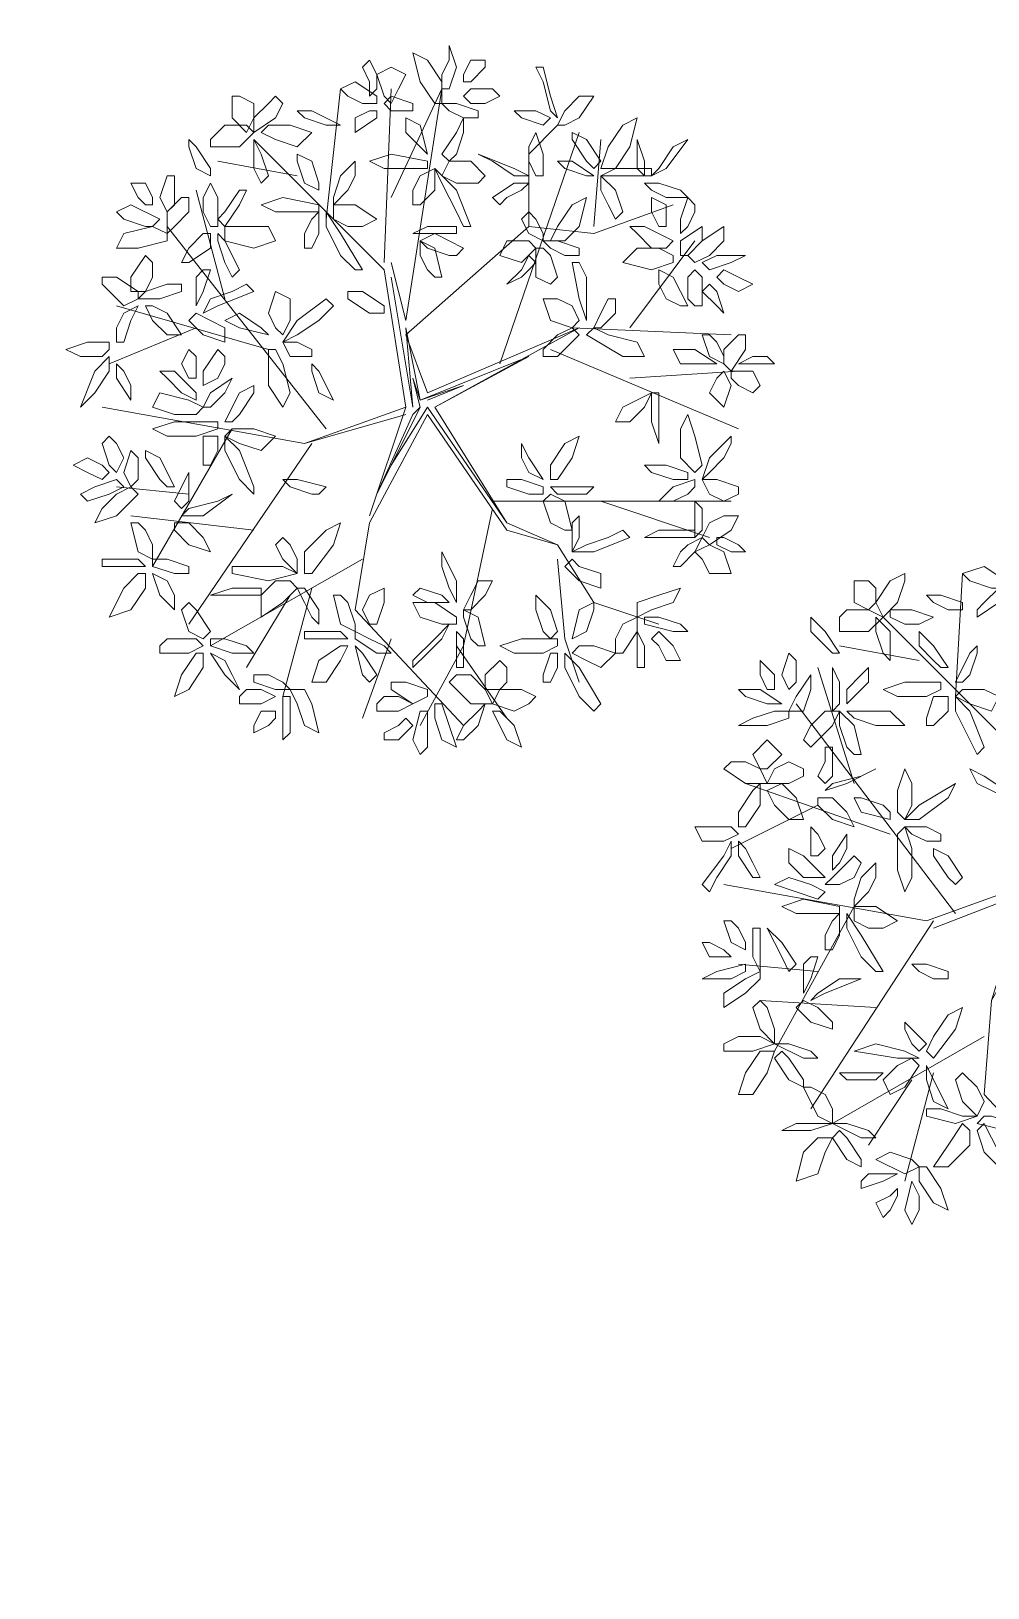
# Model space of a CAD drawing. Header units: millimetres. Extents: x 2364 to 2508, y 1551 to 1771.
# Drawn here: x 2451.59 to 2455.32, y 1629.25 to 1635.33 of the extents above; entities that cross this region are included whole.
import ezdxf

# ---------------------------------------------------------------- set-up
doc = ezdxf.new("R2010")
doc.units = ezdxf.units.MM
doc.layers.add('PDF_0', color=7, linetype='Continuous')

msp = doc.modelspace()

# ---------------------------------------------------------------- linework, layer by layer
at = {"layer": 'PDF_0', "lineweight": 9}
for points in [[(2452.91, 1635.0751), (2452.9383, 1635.1033), (2452.9383, 1635.1598), (2452.91, 1635.2163), (2452.8818, 1635.188), (2452.91, 1635.1315)], [(2453.1924, 1635.0468), (2453.1642, 1635.0468), (2453.1077, 1635.1315), (2453.0795, 1635.2445), (2453.136, 1635.2163), (2453.1924, 1635.1315)], [(2453.1924, 1635.1598), (2453.2207, 1635.2163), (2453.2207, 1635.2727), (2453.2489, 1635.188), (2453.2207, 1635.1033), (2453.1924, 1635.1033)], [(2453.2772, 1635.1315), (2453.2772, 1635.1598), (2453.3054, 1635.2163), (2453.3619, 1635.2163), (2453.3619, 1635.188), (2453.3054, 1635.1315)], [(2452.9948, 1635.0468), (2452.9665, 1635.0751), (2452.9383, 1635.1598), (2452.9948, 1635.188), (2453.0512, 1635.1598), (2453.023, 1635.1033)], [(2453.5878, 1635.1315), (2453.616, 1635.0186), (2453.6443, 1634.9903), (2453.616, 1635.0751), (2453.5878, 1635.188), (2453.5596, 1635.188)], [(2452.8818, 1635.0468), (2452.8253, 1635.0751), (2452.7971, 1635.1033), (2452.8536, 1635.1315), (2452.9383, 1635.0751), (2452.9383, 1635.0468)], [(2453.3619, 1635.0468), (2453.3054, 1635.0468), (2453.2772, 1635.0751), (2453.3054, 1635.1033), (2453.3901, 1635.1033), (2453.4184, 1635.0751)], [(2452.4582, 1635.0468), (2452.4582, 1634.9903), (2452.43, 1634.9339), (2452.3735, 1634.9903), (2452.3735, 1635.0751), (2452.4017, 1635.0751)], [(2452.5429, 1635.0751), (2452.5712, 1635.0468), (2452.5429, 1634.9903), (2452.4582, 1634.9339), (2452.4582, 1634.9903), (2452.5147, 1635.0468)], [(2453.0512, 1635.0186), (2452.9948, 1635.0186), (2452.9665, 1635.0468), (2452.9948, 1635.0751), (2453.0795, 1635.0468), (2453.0795, 1635.0186)], [(2453.2772, 1634.9903), (2453.2207, 1635.0186), (2453.1924, 1635.0468), (2453.2489, 1635.0468), (2453.3336, 1635.0186), (2453.3336, 1634.9903)], [(2453.6443, 1634.9621), (2453.6725, 1634.9621), (2453.729, 1634.9903), (2453.7855, 1635.0751), (2453.729, 1635.0751), (2453.6725, 1635.0186)], [(2452.7406, 1634.9621), (2452.7971, 1634.9621), (2452.6841, 1635.0186), (2452.6277, 1635.0186), (2452.6559, 1634.9903)], [(2452.8536, 1634.9903), (2452.91, 1635.0186), (2452.9383, 1635.0186), (2452.9383, 1634.9903), (2452.8536, 1634.9339), (2452.8536, 1634.9621)], [(2453.1077, 1634.8774), (2453.136, 1634.8491), (2453.1077, 1634.9621), (2453.0512, 1634.9903), (2453.0512, 1634.9339)], [(2453.2489, 1634.8491), (2453.2772, 1634.9339), (2453.2772, 1634.9903), (2453.2489, 1634.9339), (2453.1924, 1634.8491), (2453.2207, 1634.8209)], [(2453.5031, 1634.9903), (2453.4748, 1635.0186), (2453.5596, 1635.0186), (2453.616, 1634.9903), (2453.5878, 1634.9621)], [(2453.8137, 1634.7927), (2453.8702, 1634.7927), (2453.9267, 1634.8774), (2453.9549, 1634.9903), (2453.8984, 1634.9621), (2453.842, 1634.8774)], [(2452.3453, 1634.9621), (2452.43, 1634.9621), (2452.4582, 1634.9339), (2452.4017, 1634.8774), (2452.2888, 1634.8774), (2452.2888, 1634.9056)], [(2452.4865, 1634.9339), (2452.5147, 1634.9621), (2452.5994, 1634.9621), (2452.6841, 1634.9339), (2452.6277, 1634.8774), (2452.5429, 1634.9056)], [(2453.5596, 1634.7644), (2453.5878, 1634.7644), (2453.5878, 1634.8491), (2453.5596, 1634.9339), (2453.5313, 1634.8774), (2453.5313, 1634.8209)], [(2453.7572, 1634.8209), (2453.7008, 1634.9056), (2453.7008, 1634.9339), (2453.7572, 1634.9056), (2453.8137, 1634.8209), (2453.7855, 1634.7927)], [(2452.2323, 1634.7927), (2452.2041, 1634.8774), (2452.2041, 1634.9056), (2452.2323, 1634.8774), (2452.2888, 1634.7927), (2452.2888, 1634.7644)], [(2452.4582, 1634.7927), (2452.4582, 1634.8774), (2452.4582, 1634.9056), (2452.4865, 1634.8491), (2452.5147, 1634.7644), (2452.4865, 1634.7362)], [(2453.9549, 1634.8774), (2453.9549, 1634.9056), (2453.9832, 1634.8209), (2453.9832, 1634.7644), (2453.9549, 1634.7927)], [(2454.0961, 1634.8774), (2454.1526, 1634.9056), (2454.0679, 1634.7927), (2454.0114, 1634.7644), (2454.0396, 1634.7927)], [(2452.6559, 1634.7362), (2452.6277, 1634.8209), (2452.6277, 1634.8491), (2452.6841, 1634.8209), (2452.7124, 1634.7362), (2452.7124, 1634.7079)], [(2452.8253, 1634.7079), (2452.8536, 1634.7644), (2452.8536, 1634.8209), (2452.7971, 1634.7644), (2452.7688, 1634.6797), (2452.7688, 1634.6515)], [(2453.0795, 1634.7927), (2452.9665, 1634.7927), (2452.91, 1634.8209), (2452.9948, 1634.8491), (2453.136, 1634.8209), (2453.136, 1634.7927)], [(2453.0795, 1634.6515), (2453.1077, 1634.6515), (2453.1642, 1634.7079), (2453.1642, 1634.7927), (2453.1077, 1634.7644), (2453.0795, 1634.7079)], [(2453.2489, 1634.6232), (2453.1924, 1634.7362), (2453.1642, 1634.7927), (2453.2489, 1634.7079), (2453.3054, 1634.5667), (2453.2772, 1634.5667)], [(2453.1924, 1634.7644), (2453.2207, 1634.8209), (2453.3054, 1634.8209), (2453.3619, 1634.7644), (2453.3336, 1634.7362), (2453.2489, 1634.7362)], [(2453.3901, 1634.8209), (2453.3336, 1634.8491), (2453.4748, 1634.7927), (2453.5313, 1634.7644), (2453.4748, 1634.7644)], [(2453.7572, 1634.7644), (2453.7855, 1634.7644), (2453.7008, 1634.8209), (2453.6443, 1634.8209), (2453.6725, 1634.7927)], [(2453.9549, 1634.7644), (2453.8702, 1634.7644), (2453.8137, 1634.7644), (2453.8702, 1634.7927), (2454.0114, 1634.7927), (2454.0114, 1634.7644)], [(2452.0629, 1634.6515), (2452.0346, 1634.6515), (2452.0064, 1634.6797), (2451.9781, 1634.7362), (2452.0346, 1634.7362), (2452.0629, 1634.6797)], [(2452.1476, 1634.7362), (2452.1476, 1634.6515), (2452.1193, 1634.6232), (2452.0911, 1634.6797), (2452.1193, 1634.7644), (2452.1476, 1634.7644)], [(2452.2605, 1634.6232), (2452.2605, 1634.6797), (2452.2888, 1634.7362), (2452.317, 1634.6797), (2452.317, 1634.5667), (2452.2888, 1634.5667)], [(2453.4466, 1634.6797), (2453.5031, 1634.7079), (2453.5313, 1634.7362), (2453.4748, 1634.7362), (2453.3901, 1634.6797), (2453.4184, 1634.6515)], [(2453.842, 1634.6515), (2453.8137, 1634.7079), (2453.8137, 1634.7644), (2453.8702, 1634.7079), (2453.8984, 1634.6232), (2453.8702, 1634.595)], [(2453.9832, 1634.7362), (2454.0114, 1634.7079), (2454.0679, 1634.6797), (2454.1526, 1634.6797), (2454.1244, 1634.7079), (2454.0396, 1634.7362)], [(2452.2041, 1634.6232), (2452.1476, 1634.5667), (2452.1193, 1634.5385), (2452.1193, 1634.6232), (2452.1758, 1634.6797), (2452.2041, 1634.6797)], [(2452.3453, 1634.6232), (2452.4017, 1634.7079), (2452.43, 1634.7079), (2452.4017, 1634.6515), (2452.3453, 1634.5667), (2452.317, 1634.595)], [(2452.6559, 1634.6232), (2452.5429, 1634.6232), (2452.4865, 1634.6515), (2452.5712, 1634.6797), (2452.7124, 1634.6515), (2452.7124, 1634.6232)], [(2453.616, 1634.5103), (2453.6725, 1634.5103), (2453.729, 1634.5667), (2453.7572, 1634.6797), (2453.7008, 1634.6515), (2453.6443, 1634.5667)], [(2454.0679, 1634.5667), (2454.0396, 1634.5667), (2454.0114, 1634.6232), (2454.0114, 1634.6797), (2454.0679, 1634.6515), (2454.0679, 1634.595)], [(2454.1808, 1634.6232), (2454.1526, 1634.5667), (2454.1244, 1634.5385), (2454.1244, 1634.595), (2454.1526, 1634.6797), (2454.1808, 1634.6515)], [(2452.0346, 1634.5667), (2451.9499, 1634.595), (2451.9217, 1634.6232), (2451.9781, 1634.6515), (2452.0911, 1634.595), (2452.0629, 1634.5667)], [(2452.6559, 1634.482), (2452.6841, 1634.482), (2452.7124, 1634.5385), (2452.7124, 1634.6232), (2452.6841, 1634.595), (2452.6559, 1634.5385)], [(2452.7971, 1634.4538), (2452.7406, 1634.5667), (2452.7406, 1634.6232), (2452.7971, 1634.5385), (2452.8818, 1634.3973), (2452.8536, 1634.3973)], [(2452.7688, 1634.595), (2452.7688, 1634.6515), (2452.8536, 1634.6515), (2452.9383, 1634.595), (2452.8818, 1634.5667), (2452.8253, 1634.5667)], [(2453.5596, 1634.595), (2453.5878, 1634.5385), (2453.5878, 1634.5103), (2453.5313, 1634.5385), (2453.5031, 1634.595), (2453.5313, 1634.6232)], [(2452.1193, 1634.5385), (2452.1193, 1634.5103), (2452.0064, 1634.482), (2451.9217, 1634.482), (2451.9499, 1634.5385), (2452.0629, 1634.5667)], [(2452.3453, 1634.5667), (2452.3453, 1634.5103), (2452.4582, 1634.482), (2452.5429, 1634.5103), (2452.5147, 1634.5667), (2452.4017, 1634.5667)], [(2453.2207, 1634.5385), (2453.1077, 1634.5385), (2453.0795, 1634.5385), (2453.136, 1634.5667), (2453.2489, 1634.5667), (2453.2489, 1634.5385)], [(2454.0114, 1634.482), (2453.9549, 1634.5385), (2453.9267, 1634.5667), (2453.9832, 1634.5667), (2454.0961, 1634.5103), (2454.0679, 1634.482)], [(2454.2091, 1634.5103), (2454.2091, 1634.5667), (2454.1244, 1634.5103), (2454.1244, 1634.4538), (2454.1526, 1634.4538)], [(2454.1808, 1634.4255), (2454.1526, 1634.4538), (2454.2091, 1634.5103), (2454.2938, 1634.5667), (2454.2938, 1634.5103), (2454.2373, 1634.4538)], [(2452.2041, 1634.482), (2452.2605, 1634.5385), (2452.2888, 1634.5385), (2452.2888, 1634.482), (2452.2041, 1634.4255), (2452.1758, 1634.4255)], [(2452.3453, 1634.4255), (2452.317, 1634.5103), (2452.317, 1634.5385), (2452.3453, 1634.5103), (2452.4017, 1634.3973), (2452.3735, 1634.3691)], [(2453.2207, 1634.4538), (2453.136, 1634.482), (2453.1077, 1634.5103), (2453.1642, 1634.5385), (2453.2772, 1634.482), (2453.2489, 1634.4538)], [(2453.136, 1634.3973), (2453.1077, 1634.4538), (2453.1077, 1634.5103), (2453.1642, 1634.482), (2453.1924, 1634.3691), (2453.1642, 1634.3691)], [(2453.5313, 1634.5103), (2453.5596, 1634.482), (2453.5031, 1634.4255), (2453.4184, 1634.4538), (2453.4466, 1634.5103), (2453.5031, 1634.5103)], [(2453.6725, 1634.4538), (2453.616, 1634.482), (2453.5878, 1634.5103), (2453.6443, 1634.5103), (2453.729, 1634.482), (2453.729, 1634.4538)], [(2452.0629, 1634.3691), (2452.0346, 1634.3126), (2451.9781, 1634.3126), (2451.9781, 1634.3691), (2452.0346, 1634.4538), (2452.0629, 1634.4255)], [(2453.5596, 1634.4255), (2453.5313, 1634.4538), (2453.5031, 1634.3973), (2453.4466, 1634.3408), (2453.5031, 1634.3691), (2453.5313, 1634.3973)], [(2453.616, 1634.4538), (2453.6443, 1634.3691), (2453.616, 1634.3408), (2453.5596, 1634.3691), (2453.5596, 1634.482), (2453.5878, 1634.482)], [(2453.7572, 1634.3691), (2453.7572, 1634.2561), (2453.7572, 1634.1996), (2453.729, 1634.2843), (2453.7008, 1634.4255), (2453.729, 1634.4255)], [(2454.0961, 1634.4538), (2454.0961, 1634.4255), (2454.0114, 1634.3973), (2453.8984, 1634.4255), (2453.9549, 1634.482), (2454.0396, 1634.482)], [(2454.2656, 1634.4538), (2454.3503, 1634.4538), (2454.3785, 1634.4538), (2454.322, 1634.4255), (2454.2373, 1634.3973), (2454.2091, 1634.4255)], [(2451.9217, 1634.3691), (2452.0064, 1634.3126), (2452.0064, 1634.2843), (2451.9499, 1634.2561), (2451.8652, 1634.3408), (2451.8652, 1634.3691)], [(2452.2323, 1634.3691), (2452.2323, 1634.3126), (2452.2323, 1634.2561), (2452.2605, 1634.3126), (2452.2888, 1634.3973), (2452.2605, 1634.3973)], [(2454.0679, 1634.2843), (2454.0396, 1634.3408), (2454.0396, 1634.3973), (2454.0961, 1634.3691), (2454.1526, 1634.2561), (2454.1244, 1634.2561)], [(2454.1526, 1634.2843), (2454.1526, 1634.3691), (2454.1808, 1634.3973), (2454.2091, 1634.3691), (2454.2091, 1634.2561), (2454.1808, 1634.2561)], [(2454.2656, 1634.3691), (2454.2938, 1634.3973), (2454.3503, 1634.3691), (2454.4067, 1634.3408), (2454.3503, 1634.3126), (2454.2938, 1634.3408)], [(2452.1758, 1634.3408), (2452.1758, 1634.3126), (2452.0911, 1634.2843), (2452.0064, 1634.2843), (2452.0346, 1634.3126), (2452.1193, 1634.3408)], [(2452.3735, 1634.3126), (2452.2888, 1634.2843), (2452.2605, 1634.2279), (2452.317, 1634.2561), (2452.4582, 1634.3126), (2452.43, 1634.3408)], [(2452.5712, 1634.1431), (2452.5429, 1634.1714), (2452.5147, 1634.2279), (2452.5429, 1634.3126), (2452.5994, 1634.2843), (2452.5994, 1634.1996)], [(2452.91, 1634.2279), (2452.8253, 1634.2843), (2452.8253, 1634.3126), (2452.8818, 1634.3126), (2452.9665, 1634.2561), (2452.9665, 1634.2279)], [(2454.2656, 1634.2561), (2454.2938, 1634.2279), (2454.2656, 1634.3126), (2454.2373, 1634.3408), (2454.2091, 1634.3126)], [(2451.9217, 1634.1714), (2451.9499, 1634.2279), (2452.0064, 1634.2561), (2451.9781, 1634.1996), (2451.9499, 1634.1149), (2451.9217, 1634.1149)], [(2452.0346, 1634.2561), (2452.0629, 1634.2561), (2452.1193, 1634.2279), (2452.1758, 1634.1431), (2452.1193, 1634.1431), (2452.0629, 1634.1996)], [(2452.7124, 1634.1996), (2452.6277, 1634.1431), (2452.5712, 1634.1149), (2452.6277, 1634.1996), (2452.7406, 1634.2843), (2452.7688, 1634.2561)], [(2453.729, 1634.1996), (2453.7008, 1634.1714), (2453.616, 1634.1996), (2453.5878, 1634.2843), (2453.6443, 1634.2843), (2453.7008, 1634.2561)], [(2453.8702, 1634.2843), (2453.842, 1634.2843), (2453.8137, 1634.2279), (2453.7855, 1634.1714), (2453.8137, 1634.1714), (2453.8702, 1634.2279)], [(2452.2323, 1634.2279), (2452.2041, 1634.1996), (2452.2605, 1634.1431), (2452.3453, 1634.1149), (2452.3453, 1634.1714), (2452.2888, 1634.1996)], [(2452.4865, 1634.1714), (2452.5147, 1634.1431), (2452.4017, 1634.1714), (2452.3453, 1634.1996), (2452.4017, 1634.2279)], [(2453.6443, 1634.1431), (2453.5878, 1634.0867), (2453.5878, 1634.0584), (2453.6443, 1634.0584), (2453.729, 1634.1431), (2453.7008, 1634.1714)], [(2453.842, 1634.1431), (2453.9549, 1634.1149), (2453.9832, 1634.0584), (2453.8984, 1634.0584), (2453.7572, 1634.1431), (2453.7855, 1634.1714)], [(2454.2656, 1634.1149), (2454.2938, 1634.0584), (2454.2938, 1634.0302), (2454.2373, 1634.0584), (2454.2091, 1634.1431), (2454.2373, 1634.1431)], [(2454.2938, 1634.0867), (2454.3503, 1634.1431), (2454.3785, 1634.1431), (2454.3785, 1634.0867), (2454.322, 1634.0019), (2454.2938, 1634.0302)], [(2451.8934, 1634.0867), (2451.8934, 1634.1149), (2451.8087, 1634.1149), (2451.724, 1634.0867), (2451.7805, 1634.0584), (2451.8652, 1634.0584)], [(2452.2323, 1633.9737), (2452.2041, 1633.9737), (2452.1758, 1634.0302), (2452.2041, 1634.0867), (2452.2323, 1634.0584), (2452.2323, 1634.0302)], [(2452.3453, 1634.0302), (2452.317, 1633.9737), (2452.2605, 1633.9455), (2452.2605, 1634.0019), (2452.317, 1634.0867), (2452.3453, 1634.0584)], [(2452.5712, 1634.0302), (2452.5994, 1633.9172), (2452.5712, 1633.8607), (2452.5147, 1633.9455), (2452.5147, 1634.0867), (2452.5429, 1634.0867)], [(2452.6841, 1634.0584), (2452.6841, 1634.0867), (2452.6277, 1634.1149), (2452.5712, 1634.1149), (2452.5994, 1634.0584), (2452.6559, 1634.0584)], [(2454.2091, 1634.0302), (2454.2656, 1634.0302), (2454.1808, 1634.0867), (2454.0961, 1634.0867), (2454.1244, 1634.0302)], [(2451.8369, 1633.9172), (2451.7805, 1633.8607), (2451.8369, 1634.0019), (2451.8934, 1634.0584), (2451.8934, 1634.0019)], [(2451.9781, 1633.9455), (2451.9499, 1634.0019), (2451.9217, 1634.0302), (2451.9217, 1633.9737), (2451.9781, 1633.889), (2451.9781, 1633.9172)], [(2452.1758, 1633.9172), (2452.1193, 1633.9737), (2452.0911, 1634.0019), (2452.1476, 1634.0019), (2452.2323, 1633.9172), (2452.2323, 1633.889)], [(2452.7124, 1633.9172), (2452.7688, 1633.889), (2452.7124, 1634.0019), (2452.6841, 1634.0302), (2452.6841, 1634.0019)], [(2454.2373, 1633.9172), (2454.2656, 1633.9737), (2454.2938, 1634.0019), (2454.322, 1633.9455), (2454.2938, 1633.8607), (2454.2656, 1633.889)], [(2454.322, 1633.9737), (2454.322, 1634.0019), (2454.4067, 1634.0019), (2454.435, 1633.9455), (2454.4067, 1633.9172), (2454.3503, 1633.9455)], [(2454.3503, 1634.0302), (2454.435, 1634.0302), (2454.4915, 1634.0302), (2454.4632, 1634.0584), (2454.4067, 1634.0584)], [(2452.3453, 1633.9172), (2452.3735, 1633.9737), (2452.2888, 1633.9172), (2452.2605, 1633.8607), (2452.2888, 1633.8607)], [(2452.4017, 1633.8325), (2452.4582, 1633.9172), (2452.4582, 1633.9455), (2452.4017, 1633.9172), (2452.3453, 1633.8043), (2452.3735, 1633.8043)], [(2452.2605, 1633.8607), (2452.2323, 1633.8325), (2452.1476, 1633.8325), (2452.0629, 1633.8607), (2452.0911, 1633.9172), (2452.2041, 1633.889)], [(2453.9832, 1633.8607), (2454.0114, 1633.9172), (2453.8984, 1633.8607), (2453.8702, 1633.8043), (2453.9267, 1633.8043)], [(2454.0396, 1633.8607), (2454.0396, 1633.776), (2454.0396, 1633.7196), (2454.0114, 1633.8043), (2454.0114, 1633.9172), (2454.0396, 1633.9172)], [(2454.1808, 1633.6066), (2454.2091, 1633.6348), (2454.1808, 1633.7478), (2454.1526, 1633.8325), (2454.1244, 1633.776), (2454.1244, 1633.6631)], [(2452.2323, 1633.7478), (2452.1193, 1633.7478), (2452.0629, 1633.776), (2452.1476, 1633.8043), (2452.317, 1633.8043), (2452.317, 1633.776)], [(2452.3453, 1633.7478), (2452.3735, 1633.776), (2452.4582, 1633.776), (2452.5429, 1633.7478), (2452.4865, 1633.6913), (2452.4017, 1633.7196)], [(2451.9217, 1633.7196), (2451.9499, 1633.6631), (2451.9217, 1633.6066), (2451.8934, 1633.6348), (2451.8652, 1633.7196), (2451.8934, 1633.7478)], [(2452.2605, 1633.6348), (2452.2888, 1633.6348), (2452.317, 1633.6913), (2452.317, 1633.7478), (2452.2605, 1633.7478), (2452.2605, 1633.6631)], [(2452.4017, 1633.5784), (2452.3453, 1633.6913), (2452.3453, 1633.7478), (2452.4017, 1633.6913), (2452.4582, 1633.5501), (2452.4582, 1633.5219)], [(2453.5313, 1633.6066), (2453.5878, 1633.5784), (2453.5313, 1633.6631), (2453.5031, 1633.7196), (2453.5031, 1633.6631)], [(2453.616, 1633.5784), (2453.6443, 1633.5784), (2453.7008, 1633.6631), (2453.729, 1633.7478), (2453.6725, 1633.7196), (2453.616, 1633.6348)], [(2454.2938, 1633.6631), (2454.2373, 1633.6066), (2454.2091, 1633.5784), (2454.2373, 1633.6631), (2454.322, 1633.7478), (2454.322, 1633.7196)], [(2451.8934, 1633.6066), (2451.8652, 1633.5784), (2451.8087, 1633.6066), (2451.7522, 1633.6348), (2451.8087, 1633.6631), (2451.8652, 1633.6348)], [(2452.0064, 1633.6631), (2451.9781, 1633.6913), (2451.9499, 1633.6066), (2451.9781, 1633.5501), (2452.0064, 1633.5784)], [(2452.0911, 1633.5784), (2452.0346, 1633.6631), (2452.0346, 1633.6913), (2452.0911, 1633.6631), (2452.1476, 1633.5501), (2452.1193, 1633.5501)], [(2451.8934, 1633.5219), (2451.8087, 1633.4936), (2451.7805, 1633.5219), (2451.8369, 1633.5501), (2451.9217, 1633.5784), (2451.9499, 1633.5501)], [(2452.1758, 1633.5501), (2452.2041, 1633.6066), (2452.2041, 1633.4936), (2452.1758, 1633.4654), (2452.1476, 1633.4936)], [(2452.6841, 1633.5219), (2452.5994, 1633.5501), (2452.5712, 1633.5784), (2452.6277, 1633.5784), (2452.7406, 1633.5501), (2452.7124, 1633.5219)], [(2453.5313, 1633.5219), (2453.4466, 1633.5501), (2453.4466, 1633.5784), (2453.5031, 1633.5784), (2453.5878, 1633.5501), (2453.5878, 1633.5219)], [(2454.0961, 1633.5784), (2454.0114, 1633.6066), (2453.9832, 1633.6348), (2454.0679, 1633.6348), (2454.1526, 1633.6066), (2454.1526, 1633.5784)], [(2454.1526, 1633.5219), (2454.0961, 1633.4936), (2454.0396, 1633.4936), (2454.0961, 1633.5501), (2454.1808, 1633.5784), (2454.1808, 1633.5501)], [(2454.2938, 1633.4936), (2454.2373, 1633.5219), (2454.2091, 1633.5784), (2454.2656, 1633.5784), (2454.3503, 1633.5501), (2454.3503, 1633.5219)], [(2451.9781, 1633.5501), (2452.0064, 1633.5219), (2451.9217, 1633.4372), (2451.8369, 1633.4089), (2451.8652, 1633.4654), (2451.9217, 1633.5219)], [(2452.317, 1633.4936), (2452.3735, 1633.5219), (2452.2605, 1633.4372), (2452.1758, 1633.4372), (2452.2041, 1633.4654)], [(2453.616, 1633.4089), (2453.5878, 1633.4936), (2453.616, 1633.5219), (2453.6725, 1633.4936), (2453.7008, 1633.3807), (2453.6725, 1633.3807)], [(2453.7572, 1633.5219), (2453.7855, 1633.5501), (2453.6725, 1633.5501), (2453.616, 1633.5501), (2453.6443, 1633.5219)], [(2454.2091, 1633.4654), (2454.1808, 1633.4936), (2454.1808, 1633.4089), (2454.1808, 1633.3524), (2454.2091, 1633.3807)], [(2452.0346, 1633.3807), (2452.0629, 1633.3242), (2452.0629, 1633.2677), (2452.0064, 1633.296), (2451.9781, 1633.4089), (2452.0064, 1633.4089)], [(2452.1476, 1633.4089), (2452.1476, 1633.3807), (2452.2041, 1633.3242), (2452.2888, 1633.296), (2452.2605, 1633.3524), (2452.2041, 1633.4089)], [(2452.6559, 1633.296), (2452.7406, 1633.3807), (2452.7971, 1633.4089), (2452.7688, 1633.3242), (2452.6841, 1633.2112), (2452.6559, 1633.2112)], [(2453.7008, 1633.4089), (2453.729, 1633.4372), (2453.729, 1633.3524), (2453.7008, 1633.296), (2453.7008, 1633.3524)], [(2454.2373, 1633.4089), (2454.2938, 1633.4372), (2454.3503, 1633.4372), (2454.322, 1633.3807), (2454.2373, 1633.3242), (2454.2091, 1633.3524)], [(2452.5712, 1633.3524), (2452.5429, 1633.3242), (2452.5712, 1633.2677), (2452.6277, 1633.2112), (2452.6277, 1633.2677), (2452.5994, 1633.3242)], [(2453.842, 1633.3524), (2453.7572, 1633.3242), (2453.7008, 1633.296), (2453.7855, 1633.296), (2453.9267, 1633.3524), (2453.8984, 1633.3807)], [(2454.1244, 1633.3524), (2454.0396, 1633.3524), (2453.9832, 1633.3524), (2454.0396, 1633.3807), (2454.1808, 1633.3807), (2454.1808, 1633.3524)], [(2454.1244, 1633.296), (2454.1526, 1633.3242), (2454.2091, 1633.3524), (2454.1808, 1633.296), (2454.1244, 1633.2395), (2454.0961, 1633.2395)], [(2454.2656, 1633.3524), (2454.2656, 1633.3242), (2454.322, 1633.296), (2454.3785, 1633.296), (2454.3503, 1633.3242), (2454.2938, 1633.3524)], [(2453.1924, 1633.2395), (2453.1924, 1633.296), (2453.2489, 1633.183), (2453.2489, 1633.0983), (2453.2207, 1633.1548)], [(2454.1808, 1633.296), (2454.2373, 1633.3242), (2454.2938, 1633.296), (2454.322, 1633.2112), (2454.2373, 1633.2112), (2454.2091, 1633.2677)], [(2451.9217, 1633.2677), (2452.0064, 1633.2677), (2452.0346, 1633.2395), (2451.9781, 1633.2395), (2451.8652, 1633.2395), (2451.8652, 1633.2677)], [(2452.0346, 1633.2112), (2452.0064, 1633.2112), (2451.9499, 1633.1548), (2451.8934, 1633.0418), (2451.9781, 1633.07), (2452.0346, 1633.1548)], [(2452.1193, 1633.2677), (2452.2041, 1633.2395), (2452.2041, 1633.2112), (2452.1476, 1633.2112), (2452.0629, 1633.2395), (2452.0629, 1633.2677)], [(2452.1193, 1633.183), (2452.0629, 1633.2112), (2452.0911, 1633.1265), (2452.1476, 1633.07), (2452.1476, 1633.1265)], [(2452.43, 1633.2395), (2452.5712, 1633.2395), (2452.6277, 1633.2112), (2452.5147, 1633.183), (2452.3735, 1633.2112), (2452.3735, 1633.2395)], [(2453.7008, 1633.2677), (2453.6725, 1633.2395), (2453.729, 1633.183), (2453.8137, 1633.1548), (2453.8137, 1633.2112), (2453.729, 1633.2395)], [(2454.9998, 1633.2112), (2454.9998, 1633.183), (2454.9715, 1633.0983), (2454.9151, 1633.0418), (2454.8868, 1633.0983), (2454.9433, 1633.183)], [(2455.3387, 1633.1548), (2455.2539, 1633.183), (2455.2257, 1633.2112), (2455.3104, 1633.2395), (2455.3951, 1633.183), (2455.3669, 1633.1548)], [(2452.43, 1633.1265), (2452.3453, 1633.1265), (2452.2888, 1633.1265), (2452.3735, 1633.1548), (2452.4865, 1633.1548), (2452.4865, 1633.1265)], [(2452.5994, 1633.183), (2452.6277, 1633.1548), (2452.5712, 1633.0983), (2452.4865, 1633.0418), (2452.4865, 1633.1265), (2452.5429, 1633.183)], [(2452.6559, 1633.0983), (2452.6841, 1633.0418), (2452.7124, 1633.0136), (2452.7124, 1633.07), (2452.6559, 1633.1548), (2452.6277, 1633.1548)], [(2452.8818, 1633.07), (2452.91, 1633.1265), (2452.9665, 1633.1548), (2452.9665, 1633.0983), (2452.9383, 1633.0136), (2452.91, 1633.0136)], [(2453.136, 1633.0983), (2453.1924, 1633.0983), (2453.2207, 1633.0983), (2453.1924, 1633.1265), (2453.1077, 1633.1548), (2453.0795, 1633.1265)], [(2453.2772, 1633.07), (2453.3054, 1633.07), (2453.3619, 1633.1265), (2453.3901, 1633.183), (2453.3336, 1633.183), (2453.3054, 1633.1265)], [(2453.9549, 1633.0418), (2453.9549, 1633.0983), (2454.0396, 1633.1265), (2454.1244, 1633.1548), (2454.0961, 1633.0983), (2454.0114, 1633.07)], [(2454.8868, 1633.1548), (2454.8868, 1633.0983), (2454.8586, 1633.07), (2454.8021, 1633.0983), (2454.8021, 1633.183), (2454.8586, 1633.183)], [(2455.3104, 1633.0983), (2455.3669, 1633.1548), (2455.3951, 1633.1548), (2455.3669, 1633.0983), (2455.2822, 1633.0418), (2455.2822, 1633.07)], [(2452.2323, 1633.07), (2452.2888, 1632.9853), (2452.2605, 1632.9571), (2452.2041, 1632.9853), (2452.1758, 1633.07), (2452.2041, 1633.0983)], [(2452.8253, 1633.0983), (2452.8536, 1633.0136), (2452.8536, 1632.9853), (2452.7971, 1633.0136), (2452.7688, 1633.1265), (2452.7971, 1633.1265)], [(2453.2489, 1633.0136), (2453.2489, 1633.0418), (2453.1642, 1633.0983), (2453.0795, 1633.0983), (2453.1077, 1633.0418), (2453.1924, 1633.0136)], [(2453.5878, 1632.9853), (2453.5596, 1633.07), (2453.5596, 1633.1265), (2453.616, 1633.07), (2453.6443, 1632.9853), (2453.616, 1632.9571)], [(2453.7572, 1632.9853), (2453.7008, 1632.9571), (2453.729, 1633.07), (2453.7855, 1633.0983), (2453.7855, 1633.07)], [(2455.1692, 1633.07), (2455.1127, 1633.0983), (2455.0845, 1633.1265), (2455.141, 1633.1265), (2455.2257, 1633.0983), (2455.2257, 1633.07)], [(2453.3054, 1632.9571), (2453.2772, 1633.0418), (2453.2772, 1633.07), (2453.3336, 1633.0418), (2453.3619, 1632.9288), (2453.3336, 1632.9288)], [(2453.8702, 1632.9571), (2453.8984, 1633.0136), (2453.9549, 1633.0418), (2453.9549, 1632.9853), (2453.8984, 1632.9006), (2453.8702, 1632.9006)], [(2454.0396, 1633.0418), (2454.1244, 1633.0136), (2454.1526, 1632.9853), (2454.0961, 1632.9853), (2453.9832, 1633.0136), (2453.9832, 1633.0418)], [(2454.6891, 1632.9288), (2454.6327, 1632.9853), (2454.6327, 1633.0418), (2454.6891, 1632.9853), (2454.7456, 1632.9006), (2454.7174, 1632.9006)], [(2454.7739, 1633.07), (2454.8586, 1633.07), (2454.9151, 1633.0418), (2454.8586, 1632.9853), (2454.7456, 1632.9853), (2454.7456, 1633.0418)], [(2454.9151, 1632.9006), (2454.9433, 1632.8724), (2454.9433, 1632.9853), (2454.8868, 1633.0418), (2454.8868, 1632.9853)], [(2454.9433, 1633.0418), (2454.9433, 1633.07), (2455.028, 1633.07), (2455.1127, 1633.0418), (2455.0563, 1633.0136), (2454.9998, 1633.0136)], [(2452.7124, 1632.9853), (2452.7971, 1632.9853), (2452.8253, 1632.9571), (2452.7688, 1632.9571), (2452.6559, 1632.9571), (2452.6559, 1632.9853)], [(2452.91, 1632.9571), (2452.9665, 1632.9288), (2452.9948, 1632.9006), (2452.9383, 1632.9006), (2452.8536, 1632.9571), (2452.8536, 1632.9853)], [(2453.136, 1632.9006), (2453.1924, 1632.9571), (2453.2207, 1633.0136), (2453.1642, 1632.9571), (2453.0795, 1632.8724), (2453.0795, 1632.8441)], [(2453.2772, 1632.8724), (2453.2772, 1632.9571), (2453.2489, 1632.9853), (2453.2489, 1632.9288), (2453.2489, 1632.8441), (2453.2772, 1632.8441)], [(2453.9549, 1632.8724), (2453.9549, 1632.9288), (2453.9549, 1632.9853), (2453.9832, 1632.9288), (2453.9832, 1632.8441), (2453.9549, 1632.8441)], [(2454.0114, 1632.9571), (2454.0396, 1632.9853), (2454.0961, 1632.9288), (2454.1244, 1632.8724), (2454.0679, 1632.8724), (2454.0396, 1632.9288)], [(2455.1127, 1632.8724), (2455.0563, 1632.9288), (2455.0563, 1632.9853), (2455.1127, 1632.9288), (2455.1692, 1632.8441), (2455.141, 1632.8441)], [(2452.1193, 1632.9571), (2452.2323, 1632.9571), (2452.2605, 1632.9288), (2452.2041, 1632.9006), (2452.0911, 1632.9006), (2452.0911, 1632.9288)], [(2452.3453, 1632.9571), (2452.43, 1632.9288), (2452.4582, 1632.9006), (2452.3735, 1632.9006), (2452.2888, 1632.9288), (2452.2888, 1632.9571)], [(2452.8253, 1632.9288), (2452.7971, 1632.9288), (2452.7124, 1632.8724), (2452.6841, 1632.7876), (2452.7406, 1632.7876), (2452.7971, 1632.8724)], [(2452.8818, 1632.9006), (2452.8536, 1632.9288), (2452.8818, 1632.8159), (2452.91, 1632.7876), (2452.9383, 1632.8159)], [(2453.5878, 1632.9006), (2453.4748, 1632.9006), (2453.4184, 1632.9288), (2453.5031, 1632.9571), (2453.6443, 1632.9571), (2453.6443, 1632.9288)], [(2453.7008, 1632.9006), (2453.729, 1632.9288), (2453.7855, 1632.9288), (2453.8702, 1632.9006), (2453.8137, 1632.8441), (2453.7572, 1632.8724)], [(2455.2539, 1632.8159), (2455.2822, 1632.9006), (2455.2822, 1632.9288), (2455.2539, 1632.9006), (2455.1975, 1632.7876), (2455.2257, 1632.7876)], [(2452.2605, 1632.9006), (2452.2323, 1632.9006), (2452.1758, 1632.8159), (2452.1476, 1632.7312), (2452.2041, 1632.7594), (2452.2605, 1632.8441)], [(2452.3453, 1632.8724), (2452.2888, 1632.9006), (2452.3453, 1632.8159), (2452.4017, 1632.7594), (2452.3735, 1632.8159)], [(2453.4466, 1632.7876), (2453.4184, 1632.7594), (2453.3619, 1632.7594), (2453.3619, 1632.8159), (2453.4184, 1632.8724), (2453.4466, 1632.8441)], [(2453.5878, 1632.7876), (2453.616, 1632.7876), (2453.6443, 1632.8441), (2453.6443, 1632.9006), (2453.616, 1632.9006), (2453.5878, 1632.8159)], [(2453.729, 1632.7312), (2453.6725, 1632.8441), (2453.6725, 1632.9006), (2453.729, 1632.8441), (2453.8137, 1632.7029), (2453.7855, 1632.6747)], [(2454.4915, 1632.7594), (2454.4632, 1632.7594), (2454.435, 1632.8159), (2454.435, 1632.8724), (2454.4632, 1632.8441), (2454.4915, 1632.8159)], [(2454.5762, 1632.8441), (2454.5762, 1632.7876), (2454.5479, 1632.7594), (2454.5197, 1632.8159), (2454.5479, 1632.9006), (2454.5762, 1632.8724)], [(2452.5147, 1632.8159), (2452.5712, 1632.7876), (2452.5994, 1632.7594), (2452.5429, 1632.7594), (2452.4582, 1632.7876), (2452.4582, 1632.8159)], [(2453.0512, 1632.7876), (2453.136, 1632.7594), (2453.136, 1632.7312), (2453.0795, 1632.7029), (2452.9948, 1632.7594), (2452.9948, 1632.7876)], [(2453.3054, 1632.8159), (2453.3619, 1632.7594), (2453.3901, 1632.7029), (2453.3054, 1632.7029), (2453.2207, 1632.7876), (2453.2489, 1632.8159)], [(2454.6327, 1632.7594), (2454.6044, 1632.6747), (2454.5479, 1632.6747), (2454.5762, 1632.7312), (2454.6327, 1632.8159), (2454.6327, 1632.7876)], [(2454.7174, 1632.7312), (2454.7174, 1632.8159), (2454.7174, 1632.8441), (2454.7456, 1632.7876), (2454.7456, 1632.7029), (2454.7174, 1632.6747)], [(2454.7739, 1632.7594), (2454.7739, 1632.7029), (2454.8586, 1632.7876), (2454.8586, 1632.8441), (2454.8303, 1632.8159)], [(2455.0845, 1632.7312), (2454.9715, 1632.7312), (2454.9151, 1632.7594), (2454.9998, 1632.7876), (2455.141, 1632.7876), (2455.141, 1632.7594)], [(2452.43, 1632.7594), (2452.4865, 1632.7594), (2452.5429, 1632.7312), (2452.4865, 1632.7029), (2452.4017, 1632.7029), (2452.4017, 1632.7312)], [(2452.5994, 1632.6747), (2452.5994, 1632.59), (2452.5712, 1632.5617), (2452.5712, 1632.6182), (2452.5712, 1632.7312), (2452.5994, 1632.7312)], [(2452.5994, 1632.7594), (2452.6559, 1632.7594), (2452.6841, 1632.7029), (2452.7124, 1632.59), (2452.6559, 1632.6182), (2452.6277, 1632.7029)], [(2452.9665, 1632.7312), (2453.023, 1632.7312), (2453.0795, 1632.7029), (2453.023, 1632.6747), (2452.9383, 1632.6747), (2452.9383, 1632.7029)], [(2453.5596, 1632.7312), (2453.5313, 1632.7029), (2453.4748, 1632.6747), (2453.3901, 1632.7029), (2453.4184, 1632.7594), (2453.5031, 1632.7594)], [(2454.4632, 1632.7029), (2454.5197, 1632.7029), (2454.435, 1632.7594), (2454.3503, 1632.7594), (2454.3785, 1632.7312)], [(2455.0845, 1632.6182), (2455.1127, 1632.6182), (2455.1692, 1632.6747), (2455.1692, 1632.7312), (2455.1127, 1632.7312), (2455.0845, 1632.6464)], [(2455.1975, 1632.7312), (2455.2257, 1632.7594), (2455.3104, 1632.7594), (2455.3669, 1632.7312), (2455.3387, 1632.6747), (2455.2539, 1632.7029)], [(2455.2539, 1632.5617), (2455.1975, 1632.6747), (2455.1975, 1632.7312), (2455.2539, 1632.6747), (2455.3104, 1632.5335), (2455.2822, 1632.5052)], [(2452.5429, 1632.6747), (2452.5429, 1632.6464), (2452.5147, 1632.6182), (2452.4582, 1632.59), (2452.4582, 1632.6182), (2452.4865, 1632.6747)], [(2453.136, 1632.6182), (2453.136, 1632.5335), (2453.1077, 1632.5052), (2453.0795, 1632.5617), (2453.1077, 1632.6747), (2453.136, 1632.6747)], [(2453.1642, 1632.7029), (2453.1924, 1632.7029), (2453.2207, 1632.6182), (2453.2489, 1632.5335), (2453.1924, 1632.5617), (2453.1642, 1632.6464)], [(2453.2772, 1632.6182), (2453.3336, 1632.6747), (2453.3619, 1632.7029), (2453.3336, 1632.6182), (2453.2772, 1632.5617), (2453.2489, 1632.5617)], [(2453.3901, 1632.6747), (2453.4184, 1632.6747), (2453.4748, 1632.6182), (2453.5031, 1632.5335), (2453.4466, 1632.5617), (2453.4184, 1632.6182)], [(2454.5479, 1632.6747), (2454.5479, 1632.6464), (2454.4632, 1632.6182), (2454.3503, 1632.6182), (2454.4067, 1632.6464), (2454.4915, 1632.6747)], [(2454.6327, 1632.6182), (2454.6891, 1632.6747), (2454.7456, 1632.6747), (2454.7174, 1632.6182), (2454.6327, 1632.5335), (2454.6044, 1632.5617)], [(2454.7739, 1632.5335), (2454.7456, 1632.6182), (2454.7456, 1632.6747), (2454.8021, 1632.6182), (2454.8303, 1632.5052), (2454.8021, 1632.5052)], [(2454.7739, 1632.6747), (2454.8021, 1632.6464), (2454.8868, 1632.6182), (2454.9998, 1632.6182), (2454.9433, 1632.6747), (2454.8586, 1632.6747)], [(2453.0512, 1632.6464), (2453.0795, 1632.6182), (2453.023, 1632.5617), (2452.9665, 1632.5617), (2452.9665, 1632.59), (2453.023, 1632.6182)], [(2454.5197, 1632.5052), (2454.4632, 1632.4488), (2454.435, 1632.4488), (2454.4067, 1632.5052), (2454.4632, 1632.5617), (2454.4915, 1632.5335)], [(2454.6891, 1632.477), (2454.6609, 1632.4205), (2454.6891, 1632.3923), (2454.7174, 1632.4205), (2454.7174, 1632.5335), (2454.6891, 1632.5335)], [(2454.3785, 1632.477), (2454.435, 1632.4488), (2454.4632, 1632.3923), (2454.3785, 1632.3923), (2454.2938, 1632.4488), (2454.322, 1632.477)], [(2454.6044, 1632.4488), (2454.6044, 1632.4205), (2454.5479, 1632.3923), (2454.4632, 1632.3923), (2454.4915, 1632.4488), (2454.5479, 1632.477)], [(2454.8303, 1632.4205), (2454.8868, 1632.4488), (2454.7739, 1632.3923), (2454.6891, 1632.364), (2454.7174, 1632.3923)], [(2454.9998, 1632.2511), (2454.9715, 1632.2793), (2454.9715, 1632.364), (2454.9998, 1632.4488), (2455.028, 1632.3923), (2455.028, 1632.3076)], [(2455.3387, 1632.364), (2455.2822, 1632.3923), (2455.2539, 1632.4488), (2455.3104, 1632.4205), (2455.3951, 1632.364), (2455.3951, 1632.3358)], [(2454.3503, 1632.2793), (2454.4067, 1632.364), (2454.435, 1632.3923), (2454.435, 1632.3076), (2454.3785, 1632.2228), (2454.3503, 1632.2228)], [(2454.4632, 1632.364), (2454.5197, 1632.3923), (2454.5762, 1632.3358), (2454.6044, 1632.2511), (2454.5479, 1632.2511), (2454.4915, 1632.3076)], [(2455.1692, 1632.3358), (2455.1975, 1632.3923), (2455.0563, 1632.3076), (2454.9998, 1632.2511), (2455.0563, 1632.2511)], [(2454.6609, 1632.3358), (2454.6609, 1632.3076), (2454.7174, 1632.2511), (2454.8021, 1632.2228), (2454.7739, 1632.2793), (2454.7174, 1632.3358)], [(2454.9151, 1632.3076), (2454.8303, 1632.3358), (2454.8021, 1632.3358), (2454.8303, 1632.2793), (2454.9433, 1632.2511), (2454.9433, 1632.2793)], [(2454.3503, 1632.1946), (2454.322, 1632.2228), (2454.2656, 1632.2228), (2454.1808, 1632.2228), (2454.2091, 1632.1664), (2454.2938, 1632.1664)], [(2454.6609, 1632.1099), (2454.6327, 1632.1099), (2454.6327, 1632.1664), (2454.6327, 1632.2228), (2454.6609, 1632.1946), (2454.6891, 1632.1381)], [(2454.7739, 1632.1381), (2454.7739, 1632.1946), (2454.7174, 1632.1099), (2454.7174, 1632.0534), (2454.7456, 1632.0817)], [(2455.028, 1632.1381), (2455.028, 1632.0252), (2454.9998, 1631.9687), (2454.9715, 1632.0534), (2454.9715, 1632.1946), (2454.9998, 1632.2228)], [(2455.141, 1632.1664), (2455.141, 1632.1946), (2455.0845, 1632.2228), (2454.9998, 1632.2228), (2455.028, 1632.1946), (2455.0845, 1632.1664)], [(2454.2656, 1632.0252), (2454.322, 1632.1099), (2454.322, 1632.1664), (2454.2938, 1632.1099), (2454.2091, 1631.9969), (2454.2373, 1631.9687)], [(2454.4067, 1632.0817), (2454.3785, 1632.1381), (2454.3503, 1632.1664), (2454.3503, 1632.1099), (2454.4067, 1632.0252), (2454.435, 1632.0252)], [(2454.6044, 1632.0252), (2454.5479, 1632.0817), (2454.5479, 1632.1381), (2454.6044, 1632.1099), (2454.6891, 1632.0252), (2454.6609, 1632.0252)], [(2455.1692, 1632.0252), (2455.1127, 1632.1099), (2455.1127, 1632.1381), (2455.1692, 1632.1099), (2455.2257, 1632.0252), (2455.1975, 1631.9969)], [(2454.8021, 1632.0252), (2454.7456, 1631.9969), (2454.6891, 1631.9969), (2454.7174, 1632.0252), (2454.8021, 1632.1099), (2454.8303, 1632.0817)], [(2454.8586, 1631.9687), (2454.8868, 1632.0252), (2454.8868, 1632.0817), (2454.8303, 1632.0252), (2454.8021, 1631.9405), (2454.8021, 1631.9122)], [(2454.6891, 1631.9687), (2454.6609, 1631.9405), (2454.5762, 1631.9687), (2454.4915, 1631.9969), (2454.5479, 1632.0252), (2454.6327, 1631.9969)], [(2454.6891, 1631.884), (2454.5762, 1631.884), (2454.5197, 1631.9122), (2454.6044, 1631.9405), (2454.7456, 1631.9122), (2454.7456, 1631.884)], [(2454.6891, 1631.7428), (2454.7174, 1631.7428), (2454.7456, 1631.7993), (2454.7456, 1631.884), (2454.7174, 1631.8557), (2454.6891, 1631.7993)], [(2454.8303, 1631.7145), (2454.7739, 1631.8275), (2454.7739, 1631.884), (2454.8303, 1631.7993), (2454.9151, 1631.6581), (2454.8868, 1631.6581)], [(2454.8021, 1631.8557), (2454.8021, 1631.9122), (2454.8868, 1631.9122), (2454.9715, 1631.8557), (2454.9151, 1631.8275), (2454.8586, 1631.8275)], [(2454.3503, 1631.8275), (2454.3785, 1631.771), (2454.3785, 1631.7428), (2454.322, 1631.771), (2454.2938, 1631.8557), (2454.322, 1631.8557)], [(2454.435, 1631.771), (2454.435, 1631.7145), (2454.435, 1631.6581), (2454.4067, 1631.7145), (2454.4067, 1631.8275), (2454.435, 1631.8275)], [(2454.5197, 1631.7145), (2454.4915, 1631.771), (2454.4632, 1631.8275), (2454.5197, 1631.771), (2454.5762, 1631.6863), (2454.5479, 1631.6581)], [(2454.322, 1631.7145), (2454.2938, 1631.7145), (2454.2373, 1631.7145), (2454.2091, 1631.771), (2454.2373, 1631.771), (2454.2938, 1631.7428)], [(2454.6044, 1631.6863), (2454.6044, 1631.6016), (2454.6044, 1631.5733), (2454.6327, 1631.6298), (2454.6609, 1631.7145), (2454.6327, 1631.7145)], [(2454.322, 1631.6298), (2454.2656, 1631.6298), (2454.2091, 1631.6298), (2454.2656, 1631.6581), (2454.3785, 1631.6863), (2454.3785, 1631.6581)], [(2454.435, 1631.6581), (2454.435, 1631.6298), (2454.3785, 1631.5733), (2454.2938, 1631.5169), (2454.2938, 1631.5733), (2454.3785, 1631.6298)], [(2454.7456, 1631.6298), (2454.6609, 1631.5733), (2454.6327, 1631.5451), (2454.6891, 1631.5733), (2454.8303, 1631.6298), (2454.8021, 1631.6298)], [(2455.1127, 1631.6298), (2455.0563, 1631.6581), (2455.028, 1631.6863), (2455.0845, 1631.6863), (2455.1692, 1631.6581), (2455.1692, 1631.6298)], [(2454.4632, 1631.5169), (2454.4915, 1631.4321), (2454.4915, 1631.3757), (2454.435, 1631.4321), (2454.4067, 1631.5169), (2454.435, 1631.5451)], [(2454.6044, 1631.5451), (2454.5762, 1631.5169), (2454.6327, 1631.4604), (2454.7174, 1631.4321), (2454.7174, 1631.4604), (2454.6609, 1631.5169)], [(2455.1127, 1631.4039), (2455.1692, 1631.4886), (2455.2257, 1631.5169), (2455.1975, 1631.4321), (2455.1127, 1631.3192), (2455.0845, 1631.3474)], [(2454.9998, 1631.4604), (2454.9998, 1631.4321), (2455.028, 1631.3757), (2455.0563, 1631.3474), (2455.0845, 1631.3757), (2455.028, 1631.4321)], [(2454.3503, 1631.4039), (2454.435, 1631.4039), (2454.4915, 1631.3757), (2454.4067, 1631.3474), (2454.2938, 1631.3474), (2454.2938, 1631.3757)], [(2454.4915, 1631.3474), (2454.435, 1631.3474), (2454.3785, 1631.2627), (2454.3503, 1631.178), (2454.4067, 1631.178), (2454.4632, 1631.2627)], [(2454.5479, 1631.3757), (2454.6327, 1631.3474), (2454.6609, 1631.3192), (2454.6044, 1631.3192), (2454.4915, 1631.3757), (2454.5197, 1631.3757)], [(2454.5479, 1631.3192), (2454.6044, 1631.2345), (2454.6044, 1631.2062), (2454.5479, 1631.2345), (2454.4915, 1631.3192), (2454.5197, 1631.3474)], [(2454.8868, 1631.3757), (2454.8021, 1631.3474), (2454.9715, 1631.3192), (2455.0563, 1631.3192), (2454.9998, 1631.3474)], [(2455.028, 1631.3192), (2455.0563, 1631.2909), (2454.9998, 1631.2062), (2454.9433, 1631.178), (2454.9151, 1631.2345), (2454.9715, 1631.2909)], [(2455.0845, 1631.2345), (2455.1127, 1631.1497), (2455.1692, 1631.1215), (2455.141, 1631.178), (2455.0845, 1631.2909), (2455.0845, 1631.2627)], [(2454.6891, 1631.178), (2454.7174, 1631.1215), (2454.7174, 1631.065), (2454.6609, 1631.0933), (2454.6044, 1631.2062), (2454.6327, 1631.2062)], [(2454.8868, 1631.2345), (2454.9151, 1631.2627), (2454.8021, 1631.2627), (2454.7456, 1631.2627), (2454.7739, 1631.2345)], [(2455.2822, 1631.2062), (2455.3104, 1631.1497), (2455.2822, 1631.0933), (2455.2257, 1631.1497), (2455.1975, 1631.2345), (2455.2257, 1631.2627)], [(2455.141, 1631.1215), (2455.2257, 1631.0933), (2455.2822, 1631.0933), (2455.1975, 1631.065), (2455.0845, 1631.0933), (2455.0845, 1631.1215)], [(2455.3387, 1631.0933), (2455.4234, 1631.065), (2455.4516, 1631.0085), (2455.3951, 1631.0368), (2455.2822, 1631.065), (2455.3104, 1631.0933)], [(2454.5762, 1631.065), (2454.5197, 1631.0368), (2454.6327, 1631.0368), (2454.7174, 1631.065), (2454.6609, 1631.065)], [(2454.7739, 1631.065), (2454.8586, 1631.0368), (2454.8868, 1631.0085), (2454.8303, 1631.0085), (2454.7174, 1631.065), (2454.7456, 1631.065)], [(2454.7739, 1631.0085), (2454.8303, 1630.9238), (2454.8303, 1630.8956), (2454.7739, 1630.9238), (2454.7174, 1631.0085), (2454.7456, 1631.0368)], [(2455.2539, 1631.0368), (2455.2257, 1631.065), (2455.1692, 1630.9803), (2455.1127, 1630.8956), (2455.1692, 1630.8956), (2455.2539, 1630.9803)], [(2455.3387, 1631.0085), (2455.3669, 1630.9521), (2455.3669, 1630.8956), (2455.3104, 1630.9521), (2455.2822, 1631.0368), (2455.3104, 1631.065)], [(2454.7174, 1631.0085), (2454.6609, 1631.0085), (2454.6044, 1630.9521), (2454.5762, 1630.8391), (2454.6609, 1630.8673), (2454.6891, 1630.9521)], [(2454.9433, 1630.9521), (2454.8868, 1630.9238), (2454.9998, 1630.8673), (2455.0563, 1630.8956), (2455.028, 1630.9238)], [(2454.8586, 1630.8673), (2454.9433, 1630.8673), (2454.9715, 1630.8673), (2454.9151, 1630.8391), (2454.8303, 1630.8109), (2454.8303, 1630.8391)], [(2455.0563, 1630.8956), (2455.0845, 1630.8956), (2455.141, 1630.8109), (2455.1692, 1630.7261), (2455.1127, 1630.7544), (2455.0563, 1630.8391)], [(2454.9715, 1630.8109), (2454.9715, 1630.7826), (2454.9433, 1630.7261), (2454.9151, 1630.6979), (2454.8868, 1630.7544), (2454.9433, 1630.7826)], [(2455.0563, 1630.7826), (2455.028, 1630.8391), (2454.9998, 1630.7261), (2455.028, 1630.6697), (2455.0563, 1630.7261)]]:
    msp.add_lwpolyline(points, close=True, dxfattribs=at)
for points in [[(2452.7406, 1634.595), (2452.7971, 1635.1033)], [(2452.9665, 1634.4255), (2452.9948, 1635.1033)], [(2452.9948, 1634.6797), (2453.1924, 1635.1033), (2453.0512, 1634.1996), (2452.9948, 1634.4255)], [(2453.4184, 1634.0302), (2453.729, 1634.9339)], [(2453.6443, 1634.9621), (2453.5313, 1634.8491), (2453.5313, 1634.5667), (2453.7855, 1634.5385), (2454.0961, 1634.6515)], [(2452.91, 1633.4372), (2453.0512, 1633.8607), (2452.9665, 1634.3973), (2452.4582, 1634.9056)], [(2453.7855, 1634.5667), (2453.8137, 1634.9056)], [(2452.6277, 1634.7644), (2452.317, 1634.8209)], [(2452.3453, 1634.2843), (2452.2323, 1634.7079)], [(2452.7406, 1633.776), (2452.1193, 1634.5667)], [(2452.9948, 1634.3691), (2453.0795, 1633.8607), (2453.0512, 1634.1714), (2453.1077, 1633.889), (2453.5313, 1634.0584), (2453.1642, 1633.8607), (2453.729, 1634.1714), (2453.136, 1633.9172), (2453.0512, 1634.1431), (2453.5313, 1634.5667)], [(2453.9267, 1634.1714), (2454.1808, 1634.5103)], [(2452.5147, 1634.0867), (2451.9217, 1634.2561)], [(2452.2323, 1634.1714), (2451.8934, 1634.0302)], [(2453.7008, 1634.1714), (2454.322, 1634.1431)], [(2453.616, 1634.0867), (2454.3503, 1633.776)], [(2453.9267, 1633.9737), (2454.3503, 1634.0019)], [(2453.136, 1633.889), (2453.2772, 1633.9455), (2453.1077, 1633.889), (2453.0795, 1633.9737), (2453.1077, 1633.8607), (2453.0795, 1633.8325), (2452.9383, 1633.5219), (2453.1077, 1633.8607), (2452.9948, 1633.6348), (2453.136, 1633.8607), (2453.4466, 1633.4089), (2453.1642, 1633.8607), (2453.4466, 1633.4089), (2453.6443, 1633.3242)], [(2452.6559, 1633.7196), (2451.8652, 1633.8607)], [(2453.0512, 1633.8325), (2452.6559, 1633.7196), (2453.0512, 1633.8607)], [(2454.0396, 1633.0136), (2453.7855, 1633.0983), (2453.6443, 1633.3242), (2453.4466, 1633.3807), (2453.136, 1633.8325), (2452.91, 1633.4089), (2452.8536, 1633.07), (2453.2772, 1632.6182)], [(2452.3735, 1633.776), (2452.0629, 1633.2395)], [(2452.6841, 1633.7196), (2452.2041, 1633.0136)], [(2452.2041, 1633.5219), (2451.9217, 1633.5501)], [(2453.3901, 1633.4654), (2453.2772, 1632.9288), (2453.1077, 1632.6182)], [(2453.3901, 1633.4936), (2454.322, 1633.4936)], [(2453.8137, 1633.4936), (2454.2373, 1633.3524)], [(2452.4582, 1633.3807), (2451.9781, 1633.4372)], [(2452.8818, 1633.2677), (2452.2888, 1632.9288)], [(2453.6443, 1633.2677), (2453.6725, 1632.9571), (2453.729, 1632.7876)], [(2455.1975, 1632.7312), (2455.2257, 1633.2112)], [(2452.6841, 1633.1548), (2452.5712, 1632.7312)], [(2452.5994, 1633.1265), (2452.43, 1632.8441)], [(2455.4799, 1631.9969), (2455.4234, 1632.5335), (2454.9151, 1633.0418)], [(2452.9948, 1632.9571), (2452.8818, 1632.6464)], [(2453.2489, 1632.9288), (2453.4466, 1632.6464)], [(2455.0563, 1632.8724), (2454.7456, 1632.9288)], [(2454.8021, 1632.3923), (2454.6609, 1632.8441)], [(2455.1975, 1631.884), (2454.5762, 1632.7029)], [(2454.9433, 1632.1946), (2454.3785, 1632.3923)], [(2454.6609, 1632.3076), (2454.322, 1632.1381)], [(2456.4965, 1631.1497), (2456.2423, 1631.2062), (2456.0729, 1631.4604), (2455.8752, 1631.4886), (2455.5646, 1631.9405), (2455.3387, 1631.5451), (2455.4799, 1631.9969), (2455.0845, 1631.8557), (2454.2938, 1631.9969)], [(2455.4799, 1631.9687), (2455.1127, 1631.8275)], [(2454.8021, 1631.9122), (2454.4915, 1631.3474)], [(2455.1127, 1631.8557), (2454.6327, 1631.1215)], [(2454.6609, 1631.6581), (2454.3503, 1631.6863)], [(2454.8868, 1631.5169), (2454.435, 1631.5451)], [(2455.3387, 1631.5451), (2455.3104, 1631.178), (2455.7058, 1630.7544)], [(2455.3104, 1631.4039), (2454.7174, 1631.065)], [(2455.028, 1631.2345), (2454.8586, 1630.9803)], [(2455.1127, 1631.2627), (2454.9998, 1630.8391)]]:
    msp.add_lwpolyline(points, dxfattribs=at)
at = {"layer": 'PDF_0', "lineweight": 50}
msp.add_arc((2440.0751, 1664.9102), 45.3105, 248.60962, 338.61513, dxfattribs=at)

doc.saveas('drawing.dxf')
